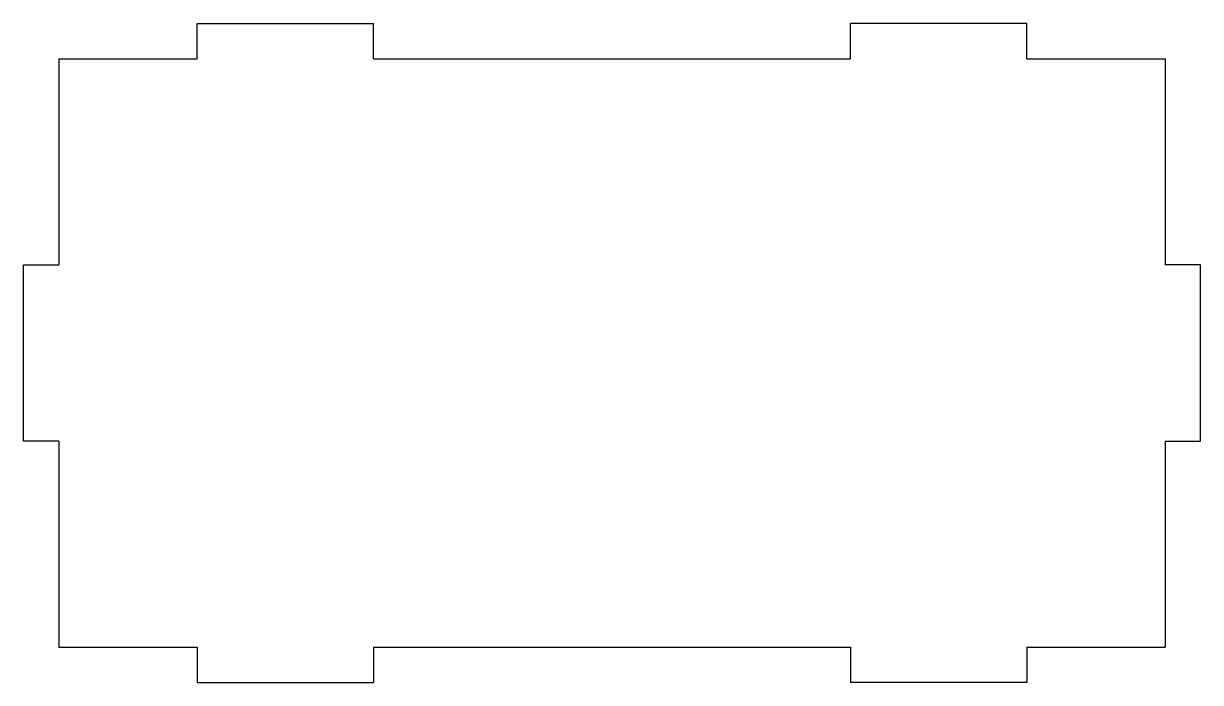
# Model space of a CAD drawing. Extents: x -52.6 to 47.4, y -18 to 38.
import ezdxf

# ---------------------------------------------------------------- set-up
doc = ezdxf.new("R2010")
doc.units = 0
doc.header["$MEASUREMENT"] = 0
doc.layers.add('VISIBLE', color=7, linetype='CONTINUOUS')

msp = doc.modelspace()

# ---------------------------------------------------------------- linework, layer by layer
at = {"layer": 'VISIBLE'}
for p, q in [((-37.87, 38), (-22.87, 38)), ((-37.87, 35), (-37.87, 38)), ((-22.87, 35), (-22.87, 38)), ((32.64, 38), (17.64, 38)), ((17.64, 35), (17.64, 38)), ((32.64, 35), (32.64, 38)), ((-49.62, 35), (-37.87, 35)), ((-49.62, 35), (-49.62, 17.5)), ((-22.87, 35), (17.64, 35)), ((32.64, 35), (44.38, 35)), ((44.38, 35), (44.38, 17.5)), ((-52.62, 17.5), (-49.62, 17.5)), ((-52.62, 2.5), (-52.62, 17.5)), ((47.38, 17.5), (44.38, 17.5)), ((47.38, 2.5), (47.38, 17.5)), ((-49.62, 2.5), (-52.62, 2.5)), ((-49.62, 2.5), (-49.62, -15)), ((44.38, 2.5), (44.38, -15)), ((44.38, 2.5), (47.38, 2.5)), ((-49.62, -15), (-37.87, -15)), ((-37.87, -15), (-37.87, -18)), ((-22.87, -15), (-22.87, -18)), ((-22.87, -15), (17.64, -15)), ((17.64, -15), (17.64, -18)), ((32.64, -15), (32.64, -18)), ((32.64, -15), (44.38, -15)), ((-37.87, -18), (-22.87, -18)), ((32.64, -18), (17.64, -18))]:
    msp.add_line(p, q, dxfattribs=at)

doc.saveas('drawing.dxf')
